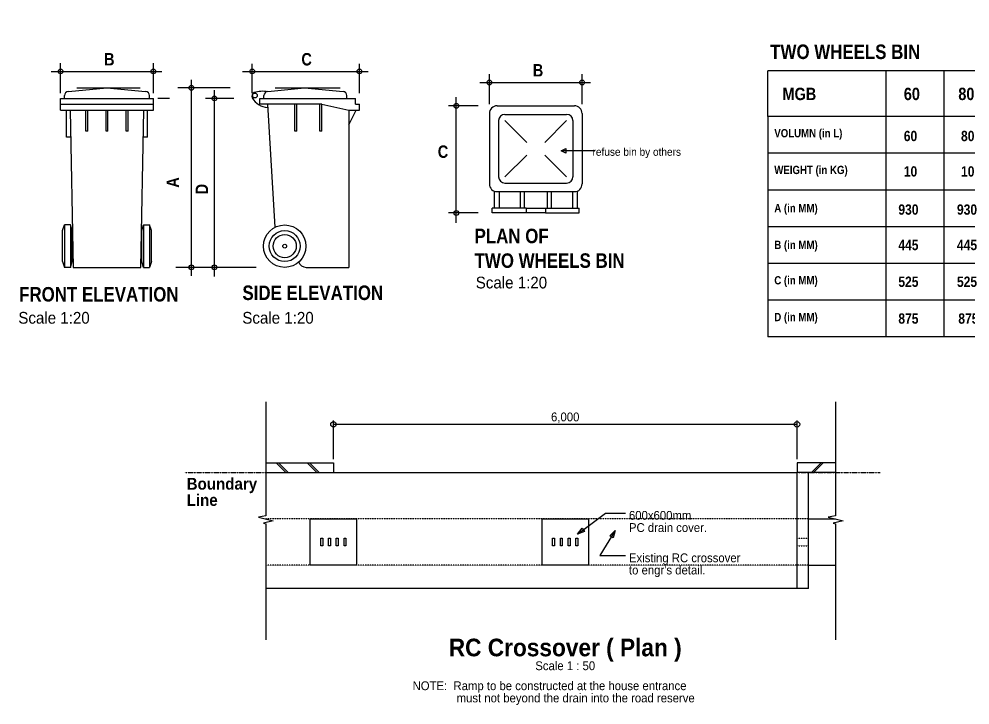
# Model space of a CAD drawing. Header units: inches. Extents: x 3562 to 70198, y -55726 to -1193.
# Drawn here: x 3562 to 28177, y -18960 to -1193 of the extents above; entities that cross this region are included whole.
import ezdxf

# ---------------------------------------------------------------- set-up
doc = ezdxf.new("R2010")
doc.units = ezdxf.units.IN
doc.header["$MEASUREMENT"] = 0
for name, pattern in [('PC_DASH_3', [0.055556, 0.027778, -0.027778]), ('PC_DASH_4', [0.069444, 0.027778, -0.041667]), ('PC_DASH_5', [0.638889, 0.416667, -0.083333, 0.055556, -0.083333])]:
    doc.linetypes.add(name, pattern=pattern)
doc.layers.add('Notes', color=7, linetype='Continuous')
doc.layers.add('RC Crossover Detail', color=7, linetype='Continuous')

# ---------------------------------------------------------------- blocks, each defined once
blk = doc.blocks.new('PD_912709')
at = {"layer": 'Notes', "color": 7}
for p, q in [((29259, -1193), (30322, -1193)), ((29259, -1412), (29259, -1193)), ((30322, -1412), (30322, -1193)), ((29791, -2343), (28859, -1412)), ((29259, -1412), (28859, -1412)), ((29791, -2343), (30722, -1412)), ((30322, -1412), (30722, -1412))]:
    blk.add_line(p, q, dxfattribs=at)
blk = doc.blocks.new('PD_912710')
at = {"layer": 'Notes', "color": 7}
for p, q in [((30511, -2532), (29011, -2532)), ((29011, -9426), (29011, -2532)), ((30511, -9426), (30511, -2532)), ((30511, -9426), (29011, -9426))]:
    blk.add_line(p, q, dxfattribs=at)
blk = doc.blocks.new('PD_912708')
at = {"layer": 'Notes', "color": 7}
for p, q in [((29011, -2532), (22942, -2532)), ((22942, -3720), (22942, -2532)), ((26011, -9426), (26011, -2532)), ((27511, -9426), (27511, -2532)), ((30511, -3720), (22942, -3720)), ((22942, -3720), (22942, -9426)), ((30511, -4671), (22942, -4671)), ((30511, -5622), (22942, -5622)), ((30511, -6573), (22942, -6573)), ((30511, -7524), (22942, -7524)), ((30511, -8475), (22942, -8475)), ((29011, -9426), (22942, -9426))]:
    blk.add_line(p, q, dxfattribs=at)
blk.add_lwpolyline([(29259, -1193), (30322, -1193), (30322, -1412), (30722, -1412), (29791, -2343), (28859, -1412), (29259, -1412), (29259, -1193)], dxfattribs=at)
at = {"layer": 'Notes'}
for name in ['PD_912709', 'PD_912710']:
    blk.add_blockref(name, (0, 0), dxfattribs=at)
at = {"layer": 'Notes', "color": 7, "attachment_point": 1}
for s, insert, char_height, width in [('\\pxsm1.02;\\fGeneva|b1|i0|c0|p375.5613;\\W0.87;TWO WHEELS BIN', (23006, -1854), 375.56, 4727.22), ('\\pxsm1.02;\\fGeneva|b1|i0|c0|p321.9097;\\W0.87;MGB', (23324, -2972), 321.91, 987.78), ('\\pxsm1.02;\\fGeneva|b1|i0|c0|p321.9097;\\W0.87;60', (26464, -2972), 321.91, 635), ('\\pxsm1.02;\\fGeneva|b1|i0|c0|p321.9097;\\W0.87;80', (27875, -2972), 321.91, 635), ('\\pxsm1.02;\\fGeneva|b1|i0|c0|p321.9097;\\W0.87;120', (29251, -2972), 321.91, 952.5), ('\\pxsm1.02;\\fGeneva|b1|i0|c0|p214.6065;\\W0.87;VOLUMN (in L)', (23112, -4043), 214.61, 2469.44), ('\\pxsm1.02;\\fGeneva|b1|i0|c0|p268.2581;\\W0.87;60', (26464, -4089), 268.26, 529.17), ('\\pxsm1.02;\\fGeneva|b1|i0|c0|p268.2581;\\W0.87;80', (27945, -4089), 268.26, 529.17), ('\\pxsm1.02;\\fGeneva|b1|i0|c0|p268.2581;\\W0.87;120', (29321, -4054), 268.26, 811.39), ('\\pxsm1.02;\\fGeneva|b1|i0|c0|p214.6065;\\W0.87;WEIGHT (in KG)', (23112, -4995), 214.61, 2610.56), ('\\pxsm1.02;\\fGeneva|b1|i0|c0|p268.2581;\\W0.87;10', (26464, -5007), 268.26, 529.17), ('\\pxsm1.02;\\fGeneva|b1|i0|c0|p268.2581;\\W0.87;10', (27945, -5007), 268.26, 529.17), ('\\pxsm1.02;\\fGeneva|b1|i0|c0|p268.2581;\\W0.87;11.3', (29321, -5007), 268.26, 952.5), ('\\pxsm1.02;\\fGeneva|b1|i0|c0|p214.6065;\\W0.87;A (in MM)', (23112, -5983), 214.61, 1622.78), ('\\pxsm1.02;\\fGeneva|b1|i0|c0|p268.2581;\\W0.87;930', (26323, -5994), 268.26, 811.39), ('\\pxsm1.02;\\fGeneva|b1|i0|c0|p268.2581;\\W0.87;930', (27840, -5994), 268.26, 811.39), ('\\pxsm1.02;\\fGeneva|b1|i0|c0|p268.2581;\\W0.87;930', (29321, -5994), 268.26, 811.39), ('\\pxsm1.02;\\fGeneva|b1|i0|c0|p214.6065;\\W0.87;B (in MM)', (23112, -6936), 214.61, 1622.78), ('\\pxsm1.02;\\fGeneva|b1|i0|c0|p268.2581;\\W0.87;445', (26323, -6912), 268.26, 811.39), ('\\pxsm1.02;\\fGeneva|b1|i0|c0|p268.2581;\\W0.87;445', (27840, -6912), 268.26, 811.39), ('\\pxsm1.02;\\fGeneva|b1|i0|c0|p268.2581;\\W0.87;480', (29356, -6912), 268.26, 811.39), ('\\pxsm1.02;\\fGeneva|b1|i0|c0|p214.6065;\\W0.87;C (in MM)', (23112, -7853), 214.61, 1622.78), ('\\pxsm1.02;\\fGeneva|b1|i0|c0|p268.2581;\\W0.87;525', (26323, -7864), 268.26, 811.39), ('\\pxsm1.02;\\fGeneva|b1|i0|c0|p268.2581;\\W0.87;525', (27840, -7864), 268.26, 811.39), ('\\pxsm1.02;\\fGeneva|b1|i0|c0|p268.2581;\\W0.87;555', (29321, -7864), 268.26, 811.39), ('\\pxsm1.02;\\fGeneva|b1|i0|c0|p214.6065;\\W0.87;D (in MM)', (23112, -8805), 214.61, 1622.78), ('\\pxsm1.02;\\fGeneva|b1|i0|c0|p268.2581;\\W0.87;875', (26323, -8817), 268.26, 811.39), ('\\pxsm1.02;\\fGeneva|b1|i0|c0|p268.2581;\\W0.87;875', (27875, -8817), 268.26, 811.39), ('\\pxsm1.02;\\fGeneva|b1|i0|c0|p268.2581;\\W0.87;875', (29321, -8817), 268.26, 811.39)]:
    blk.add_mtext(s, dxfattribs=dict(at, insert=insert, char_height=char_height, width=width))
blk = doc.blocks.new('PD_912712')
at = {"layer": 'Notes', "color": 7}
for centre, radius in [((10439, -7076), 550), ((10439, -7075), 400), ((10439, -7076), 300), ((10439, -7076), 50)]:
    blk.add_circle(centre, radius, dxfattribs=at)
blk = doc.blocks.new('PD_912713')
at = {"layer": 'Notes', "color": 7}
for p, q in [((6737, -6675), (6787, -6525)), ((6787, -6525), (6937, -6525)), ((6787, -6525), (6787, -7625)), ((6937, -6525), (6937, -7625)), ((6987, -6675), (6937, -6525)), ((6737, -7475), (6737, -6675)), ((6987, -7475), (6987, -6675)), ((6787, -7625), (6737, -7475)), ((6787, -7625), (6937, -7625)), ((6987, -7475), (6937, -7625))]:
    blk.add_line(p, q, dxfattribs=at)
blk = doc.blocks.new('PD_912714')
at = {"layer": 'Notes', "color": 7}
for p, q in [((4691, -6675), (4741, -6525)), ((4741, -6525), (4741, -7625)), ((4891, -6525), (4741, -6525)), ((4891, -6525), (4891, -7625)), ((4941, -6675), (4891, -6525)), ((4691, -7475), (4691, -6675)), ((4941, -7475), (4941, -6675)), ((4691, -7475), (4741, -7625)), ((4891, -7625), (4741, -7625)), ((4891, -7625), (4941, -7475))]:
    blk.add_line(p, q, dxfattribs=at)
blk = doc.blocks.new('PD_912711')
at = {"layer": 'Notes', "color": 7}
for p, q in [((4639, -3115), (4639, -2335)), ((7039, -3115), (7039, -2335)), ((9599, -3115), (9599, -2350)), ((12374, -3115), (12374, -2350)), ((12374, -3115), (12374, -2388)), ((4392, -2551), (7260, -2551)), ((9347, -2551), (12602, -2551)), ((9577, -2551), (12285, -2551)), ((8024, -7848), (8024, -2766)), ((4739, -3250), (4739, -3175)), ((4839, -3075), (5839, -2975)), ((5060, -2975), (6695, -2975)), ((5839, -2975), (6839, -3075)), ((6939, -3250), (6939, -3175)), ((9029, -2975), (7670, -2975)), ((8619, -7863), (8619, -3034)), ((9902, -3250), (9902, -3175)), ((10002, -3075), (10949, -2975)), ((10194, -2975), (11874, -2975)), ((10949, -2975), (11949, -3075)), ((12049, -3250), (12049, -3175)), ((4639, -3250), (7039, -3250)), ((4639, -3550), (4639, -3250)), ((4639, -3400), (7039, -3400)), ((7039, -3550), (7039, -3250)), ((7453, -3250), (7156, -3250)), ((9120, -3250), (8390, -3250)), ((9799, -3250), (12274, -3250)), ((9799, -3400), (9799, -3250)), ((11399, -3400), (9799, -3400)), ((9990, -3400), (10185, -6588)), ((10699, -4100), (10699, -3400)), ((10749, -4100), (10749, -3400)), ((11349, -4100), (11349, -3400)), ((11399, -4100), (11399, -3400)), ((11399, -3400), (12099, -3550)), ((12274, -3400), (12274, -3250)), ((12274, -3400), (12374, -3400)), ((12374, -3550), (12374, -3400)), ((4639, -3550), (7039, -3550)), ((4789, -4250), (4789, -3550)), ((4889, -3550), (4964, -7625)), ((5289, -4100), (5289, -3550)), ((5339, -4100), (5339, -3550)), ((5814, -4100), (5814, -3550)), ((5864, -4100), (5864, -3550)), ((6339, -4100), (6339, -3550)), ((6389, -4100), (6389, -3550)), ((6714, -7625), (6789, -3550)), ((6889, -4250), (6889, -3550)), ((12099, -3550), (12099, -7625)), ((12099, -3550), (12374, -3550)), ((12099, -3935), (12291, -3550)), ((5339, -4100), (5289, -4100)), ((5864, -4100), (5814, -4100)), ((6389, -4100), (6339, -4100)), ((10749, -4100), (10699, -4100)), ((11399, -4100), (11349, -4100)), ((4902, -4250), (4789, -4250)), ((6889, -4250), (6776, -4250)), ((4964, -7625), (6714, -7625)), ((9704, -7625), (7625, -7625)), ((10993, -7625), (12099, -7625))]:
    blk.add_line(p, q, dxfattribs=at)
for centre in [(4639, -2551), (7039, -2551), (9599, -2551), (12374, -2551), (8024, -2975), (8619, -3250), (9667, -3174), (8024, -7625), (8619, -7625)]:
    blk.add_circle(centre, 62, dxfattribs=at)
for centre, radius, start, end in [((4839, -3175), 100, 90, 180), ((6839, -3175), 100, 0, 90), ((9694, -3193), 104, 114.6924, 204.3145), ((9880, -3897), 831, 81.5453, 106.0438), ((10002, -3175), 100, 90, 180), ((11949, -3175), 100, 0, 90), ((10014, -3011), 472, 208.4487, 267.6652), ((10993, -7425), 200, 198.5197, 270.0004)]:
    blk.add_arc(centre, radius, start, end, dxfattribs=at)
at = {"layer": 'Notes'}
for name in ['PD_912714', 'PD_912713', 'PD_912712']:
    blk.add_blockref(name, (0, 0), dxfattribs=at)
at = {"layer": 'Notes', "color": 7, "attachment_point": 1}
for s, insert, char_height, width in [('\\pxsm1.02;\\fGeneva|b1|i0|c0|p321.9097;\\W0.87;B', (5764, -2074), 321.91, 317.5), ('\\pxsm1.02;\\fGeneva|b1|i0|c0|p321.9097;\\W0.87;C', (10871, -2074), 321.91, 317.5), ('\\pxsm1.02;\\fGeneva|b1|i0|c0|p375.5613;\\W0.87;SIDE ELEVATION', (9345, -8096), 375.56, 4445), ('\\pxsm1.02;\\fGeneva|b1|i0|c0|p375.5613;\\W0.87;FRONT ELEVATION', (3565, -8135), 375.56, 5009.44), ('\\pxsm0.83;\\fHelvetica|b0|i0|c0|p304.2708;\\W0.92;Scale 1:20', (3544, -8780), 304.27, 2010.83), ('\\pxsm0.83;\\fHelvetica|b0|i0|c0|p304.2708;\\W0.92;Scale 1:20', (9342, -8780), 304.27, 2010.83)]:
    blk.add_mtext(s, dxfattribs=dict(at, insert=insert, char_height=char_height, width=width))
at = {"layer": 'Notes', "color": 7, "char_height": 321.91, "attachment_point": 1, "rotation": 90}
for s, insert, width in [('\\pxsm1.02;\\fGeneva|b1|i0|c0|p321.9097;\\W0.87;A', (7380, -5562), 352.78), ('\\pxsm1.02;\\fGeneva|b1|i0|c0|p321.9097;\\W0.87;D', (8134, -5734), 317.5)]:
    blk.add_mtext(s, dxfattribs=dict(at, insert=insert, width=width))
blk = doc.blocks.new('PD_912717')
at = {"layer": 'Notes', "color": 7}
for p, q in [((16137, -3664), (17737, -3664)), ((15977, -3824), (15977, -5283)), ((17897, -3824), (17897, -5283)), ((16137, -5443), (17737, -5443))]:
    blk.add_line(p, q, dxfattribs=at)
for centre, start, end in [((16137, -3824), 90, 180), ((17737, -3824), 0, 90), ((16137, -5283), 180, 270), ((17737, -5283), 270, 0)]:
    blk.add_arc(centre, 160, start, end, dxfattribs=at)
blk = doc.blocks.new('PD_912716')
at = {"layer": 'Notes', "color": 7}
for p, q in [((15937, -3442), (17937, -3442)), ((15738, -3642), (15738, -5465)), ((18137, -3642), (18137, -5465)), ((16137, -3824), (16704, -4391)), ((17737, -3824), (17170, -4391)), ((16137, -5283), (16704, -4716)), ((17737, -5283), (17170, -4716)), ((15862, -5665), (15862, -6092)), ((15937, -5665), (17937, -5665)), ((15987, -5665), (15987, -6092)), ((16538, -5665), (16538, -6092)), ((16638, -5665), (16638, -6092)), ((17237, -5665), (17237, -6092)), ((17337, -5665), (17337, -6092)), ((17887, -5665), (17887, -6092)), ((18012, -5665), (18012, -6092)), ((15813, -6217), (15813, -6092)), ((16687, -6092), (15813, -6092)), ((16687, -6092), (17188, -6092)), ((16687, -6092), (16687, -6217)), ((17188, -6092), (17188, -6217)), ((17188, -6092), (18062, -6092)), ((18062, -6217), (18062, -6092)), ((16687, -6217), (15813, -6217)), ((17188, -6217), (16687, -6217)), ((17188, -6217), (18062, -6217))]:
    blk.add_line(p, q, dxfattribs=at)
for centre, start, end in [((15937, -3642), 90, 180), ((17937, -3642), 0, 90), ((15937, -5465), 180, 270), ((17937, -5465), 270, 0)]:
    blk.add_arc(centre, 200, start, end, dxfattribs=at)
at = {"layer": 'Notes'}
blk.add_blockref('PD_912717', (0, 0), dxfattribs=at)
blk = doc.blocks.new('PD_912715')
at = {"layer": 'Notes', "color": 7}
for p, q in [((15737, -3401), (15737, -2621)), ((18137, -3401), (18137, -2621)), ((15490, -2837), (18358, -2837)), ((15445, -3442), (14680, -3442)), ((14881, -6469), (14881, -3214)), ((14881, -6239), (14881, -3531)), ((18467, -4606), (17592, -4606)), ((15445, -6217), (14680, -6217))]:
    blk.add_line(p, q, dxfattribs=at)
blk.add_lwpolyline([(17717, -4669), (17592, -4606), (17717, -4543), (17717, -4669)], dxfattribs=at)
for centre in [(15737, -2837), (18137, -2837), (14881, -3442), (14881, -6217)]:
    blk.add_circle(centre, 62, dxfattribs=at)
at = {"layer": 'Notes'}
blk.add_blockref('PD_912716', (0, 0), dxfattribs=at)
at = {"layer": 'Notes', "color": 7, "attachment_point": 1}
for s, insert, char_height, width in [('\\pxsm1.02;\\fGeneva|b1|i0|c0|p321.9097;\\W0.87;B', (16862, -2360), 321.91, 317.5), ('\\pxsm1.02;\\fGeneva|b1|i0|c0|p321.9097;\\W0.87;C', (14401, -4468), 321.91, 317.5), ('\\pxsm0.83;\\fHelvetica|b0|i0|c0|p202.8472;\\W0.92;refuse bin by others', (18407, -4533), 202.85, 2469.44), ('\\pxsm1.02;\\fGeneva|b1|i0|c0|p375.5613;\\W0.87;PLAN OF\\PTWO WHEELS BIN', (15354, -6624), 375.56, 4727.22), ('\\pxsm0.83;\\fHelvetica|b0|i0|c0|p304.2708;\\W0.92;Scale 1:20', (15384, -7867), 304.27, 2010.83)]:
    blk.add_mtext(s, dxfattribs=dict(at, insert=insert, char_height=char_height, width=width))
blk = doc.blocks.new('PD_912731')
at = {"layer": 'RC Crossover Detail', "color": 7}
for p, q in [((24700, -11107), (24700, -14060)), ((24700, -14060), (24509, -14092)), ((24509, -14092), (24891, -14188)), ((24891, -14188), (24636, -14252)), ((24636, -14252), (24700, -14267)), ((24700, -14267), (24700, -17269))]:
    blk.add_line(p, q, dxfattribs=at)
blk = doc.blocks.new('PD_912732')
at = {"layer": 'RC Crossover Detail', "color": 7}
for points in [[(18015, -14540), (18742, -13990), (19262, -13990)], [(18200, -14465), (18015, -14540), (18138, -14382), (18200, -14465)]]:
    blk.add_lwpolyline(points, dxfattribs=at)
at = {"layer": 'RC Crossover Detail', "color": 7, "insert": (19350, -13935), "char_height": 228.2, "width": 2187.22, "attachment_point": 1}
blk.add_mtext('\\pxsm0.83;\\fHelvetica|b0|i0|c0|p228.2031;\\W0.92;600x600mm\\PPC drain cover.', dxfattribs=at)
blk = doc.blocks.new('PD_912734')
at = {"layer": 'RC Crossover Detail', "color": 7}
blk.add_line((11700, -11690), (23700, -11690), dxfattribs=at)
for centre in [(11700, -11690), (23700, -11690)]:
    blk.add_circle(centre, 70.6, dxfattribs=at)
at = {"layer": 'RC Crossover Detail', "color": 7, "insert": (17700, -11385), "char_height": 228.2, "width": 811.39, "attachment_point": 2}
blk.add_mtext('\\pxsm0.83;\\fHelvetica|b0|i0|c0|p228.2031;\\W0.92;6,000', dxfattribs=at)
blk = doc.blocks.new('PD_912733')
at = {"layer": 'RC Crossover Detail', "color": 7}
for p, q in [((11700, -12590), (11700, -11590)), ((23700, -12590), (23700, -11590))]:
    blk.add_line(p, q, dxfattribs=at)
at = {"layer": 'RC Crossover Detail'}
blk.add_blockref('PD_912734', (0, 0), dxfattribs=at)
blk = doc.blocks.new('PD_912735')
at = {"layer": 'RC Crossover Detail', "color": 7}
for points in [[(18996, -14440), (18596, -15090), (19262, -15090)], [(18851, -14577), (18996, -14440), (18939, -14632), (18851, -14577)]]:
    blk.add_lwpolyline(points, dxfattribs=at)
at = {"layer": 'RC Crossover Detail', "color": 7, "insert": (19350, -15035), "char_height": 228.2, "width": 3139.72, "attachment_point": 1}
blk.add_mtext("\\pxsm0.83;\\fHelvetica|b0|i0|c0|p228.2031;\\W0.92;Existing RC crossover\\Pto engr's detail.", dxfattribs=at)
blk = doc.blocks.new('PD_912736')
at = {"layer": 'RC Crossover Detail', "color": 7}
for p, q in [((11272, -12940), (11022, -12690)), ((11328, -12940), (11078, -12690))]:
    blk.add_line(p, q, dxfattribs=at)
blk = doc.blocks.new('PD_912737')
at = {"layer": 'RC Crossover Detail', "color": 7}
for p, q in [((24072, -12940), (24322, -12690)), ((24128, -12940), (24378, -12690))]:
    blk.add_line(p, q, dxfattribs=at)
blk = doc.blocks.new('PD_912738')
at = {"layer": 'RC Crossover Detail', "color": 7}
for p, q in [((10472, -12940), (10222, -12690)), ((10528, -12940), (10278, -12690))]:
    blk.add_line(p, q, dxfattribs=at)
blk = doc.blocks.new('PD_912739')
at = {"layer": 'RC Crossover Detail', "color": 7}
for p, q in [((9950, -11107), (9950, -14060)), ((9950, -14060), (9759, -14092)), ((9759, -14092), (10141, -14188)), ((10141, -14188), (9886, -14252)), ((9886, -14252), (9950, -14267)), ((9950, -14267), (9950, -17269))]:
    blk.add_line(p, q, dxfattribs=at)
blk = doc.blocks.new('PD_912740')
at = {"layer": 'RC Crossover Detail', "color": 7}
for points in [[(11100, -14140), (12300, -14140), (12300, -15340), (11100, -15340), (11100, -14140)], [(11425, -14640), (11425, -14840), (11375, -14840), (11375, -14640), (11425, -14640)], [(11625, -14640), (11625, -14840), (11575, -14840), (11575, -14640), (11625, -14640)], [(11825, -14640), (11825, -14840), (11775, -14840), (11775, -14640), (11825, -14640)], [(12025, -14640), (12025, -14840), (11975, -14840), (11975, -14640), (12025, -14640)]]:
    blk.add_lwpolyline(points, dxfattribs=at)
blk = doc.blocks.new('PD_912741')
at = {"layer": 'RC Crossover Detail', "color": 7}
for points in [[(17100, -14140), (18300, -14140), (18300, -15340), (17100, -15340), (17100, -14140)], [(17425, -14640), (17425, -14840), (17375, -14840), (17375, -14640), (17425, -14640)], [(17625, -14640), (17625, -14840), (17575, -14840), (17575, -14640), (17625, -14640)], [(17825, -14640), (17825, -14840), (17775, -14840), (17775, -14640), (17825, -14640)], [(18025, -14640), (18025, -14840), (17975, -14840), (17975, -14640), (18025, -14640)]]:
    blk.add_lwpolyline(points, dxfattribs=at)
blk = doc.blocks.new('PD_912730')
at = {"layer": 'RC Crossover Detail', "color": 7}
for p, q in [((9950, -12690), (11700, -12690)), ((11700, -12690), (11700, -12940)), ((24700, -12690), (23700, -12690)), ((23700, -12690), (23700, -12940)), ((9950, -12940), (11700, -12940)), ((11700, -12940), (23700, -12940)), ((23700, -15940), (23700, -12940)), ((24700, -12940), (23700, -12940)), ((24000, -15940), (24000, -12940)), ((24000, -14140), (24700, -14140)), ((24000, -15340), (24700, -15340)), ((23700, -15940), (9950, -15940)), ((24000, -15940), (23700, -15940))]:
    blk.add_line(p, q, dxfattribs=at)
at = {"layer": 'RC Crossover Detail', "color": 7, "linetype": 'PC_DASH_5'}
blk.add_line((7850, -12940), (25850, -12940), dxfattribs=at)
at = {"layer": 'RC Crossover Detail', "color": 7, "linetype": 'PC_DASH_4'}
for p, q in [((24000, -14140), (9950, -14140)), ((24000, -15340), (9950, -15340))]:
    blk.add_line(p, q, dxfattribs=at)
at = {"layer": 'RC Crossover Detail', "color": 7, "linetype": 'PC_DASH_3'}
for p, q in [((23700, -14640), (24000, -14640)), ((23700, -14840), (24000, -14840))]:
    blk.add_line(p, q, dxfattribs=at)
at = {"layer": 'RC Crossover Detail'}
for name in ['PD_912739', 'PD_912731', 'PD_912733', 'PD_912738', 'PD_912736', 'PD_912737', 'PD_912732', 'PD_912740', 'PD_912741', 'PD_912735']:
    blk.add_blockref(name, (0, 0), dxfattribs=at)
at = {"layer": 'RC Crossover Detail', "color": 7}
for s, insert, char_height, width, attachment_point in [('\\pxsm0.83;\\fHelvetica|b1|i0|c0|p304.2708;\\W0.92;Boundary\\PLine', (7901, -13079), 304.27, 1975.56, 1), ('\\pxsm0.83;\\fHelvetica|b1|i0|c0|p456.4062;\\W0.92;RC Crossover ( Plan )', (17700, -17243), 456.41, 6455.83, 2), ('\\pxsm0.83;\\fHelvetica|b0|i0|c0|p228.2031;\\W0.92;Scale 1 : 50', (17700, -17830), 228.2, 1693.33, 2), ('\\pxsm0.83;\\fHelvetica|b0|i0|c0|p228.2031;\\W0.92;NOTE:  Ramp to be constructed at the house entrance\\P              must not beyond the drain into the road reserve', (13749, -18348), 228.2, 7902.22, 1)]:
    blk.add_mtext(s, dxfattribs=dict(at, insert=insert, char_height=char_height, width=width, attachment_point=attachment_point))

msp = doc.modelspace()

# ---------------------------------------------------------------- block references
at = {"layer": 'Notes'}
for name in ['PD_912708', 'PD_912711', 'PD_912715']:
    msp.add_blockref(name, (0, 0), dxfattribs=at)
at = {"layer": 'RC Crossover Detail'}
msp.add_blockref('PD_912730', (0, 0), dxfattribs=at)

doc.saveas('drawing.dxf')
